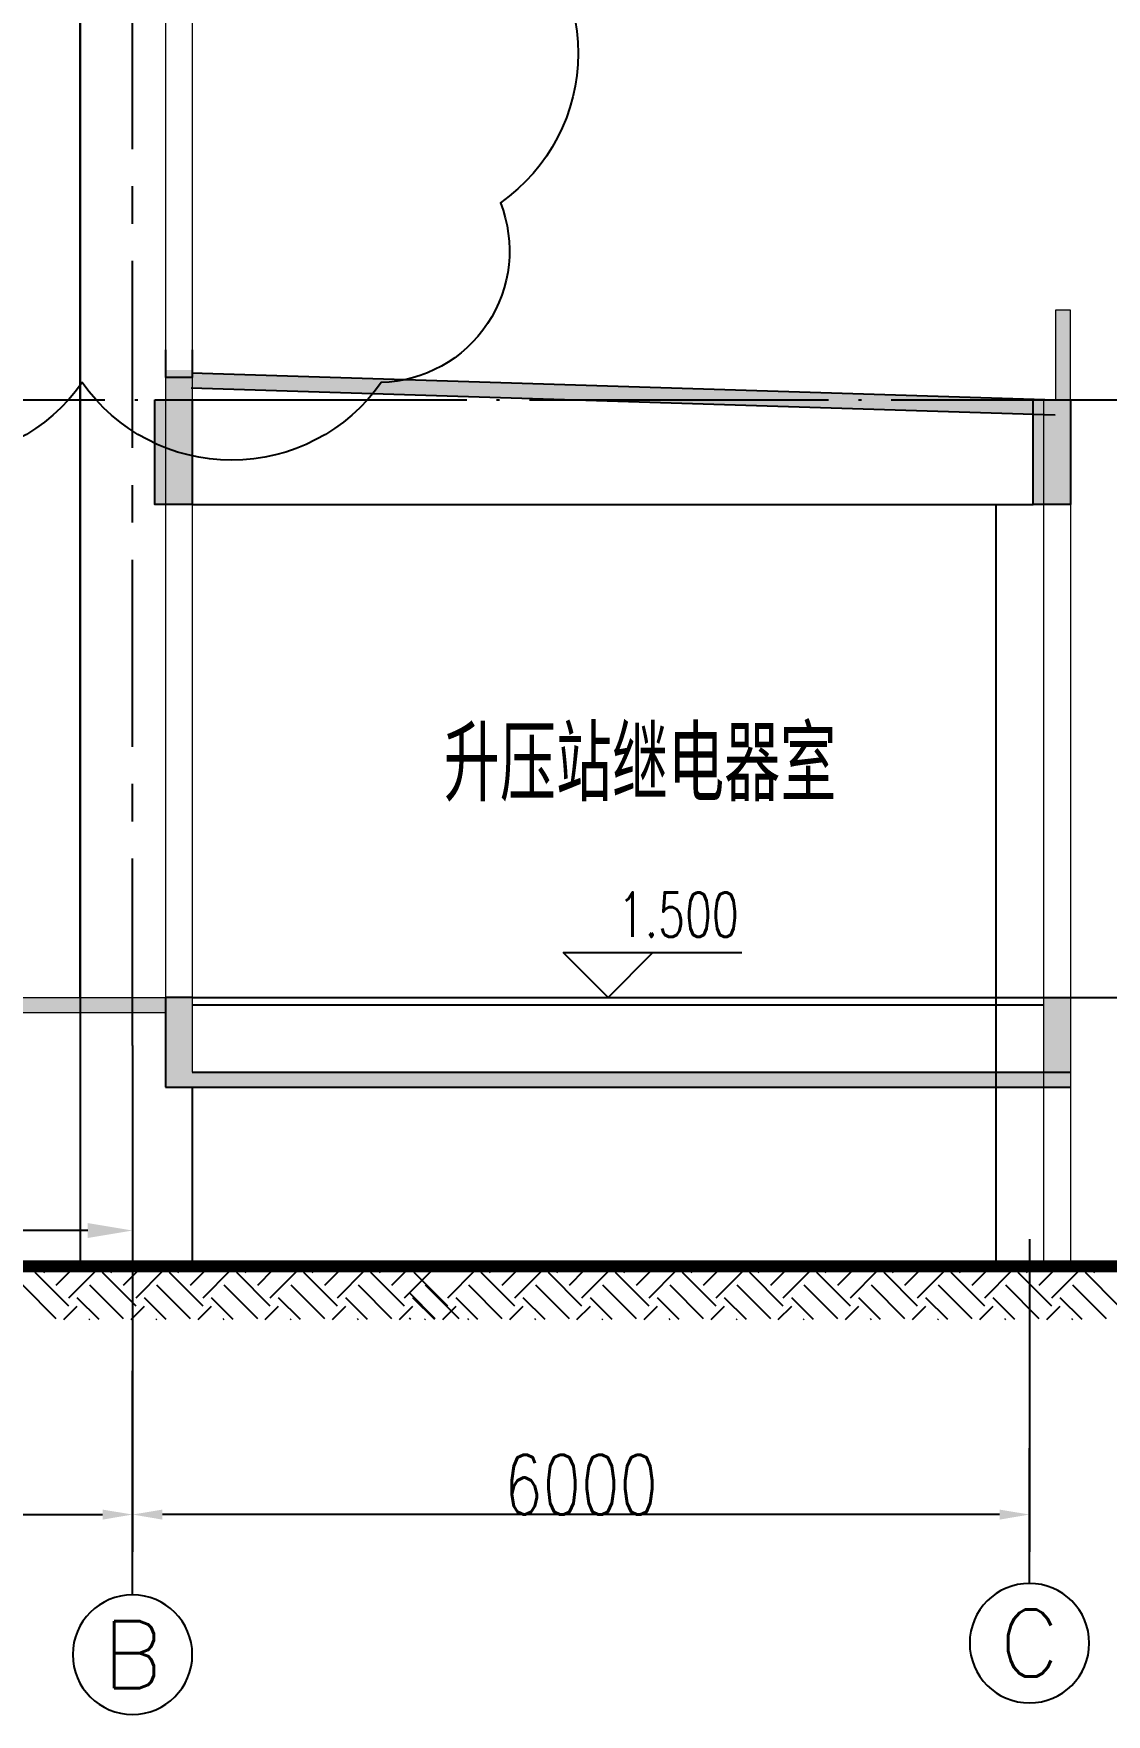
# Model space of a CAD drawing. Extents: x -61205 to 26665, y -81742 to 98141.
# Drawn here: x -31181 to -24005, y 6491 to 17741 of the extents above; entities that cross this region are included whole.
import ezdxf
from ezdxf.enums import TextEntityAlignment as Align

# ---------------------------------------------------------------- set-up
doc = ezdxf.new("R2010")
doc.units = 0
doc.header["$LTSCALE"] = 1000
doc.header["$MEASUREMENT"] = 0
for name, pattern in [('CENTER', [2, 1.25, -0.25, 0.25, -0.25]), ('DOTE', [2.42, 2, -0.2, 0.02, -0.2]), ('G', [2, 1.25, -0.25, 0.25, -0.25])]:
    doc.linetypes.add(name, pattern=pattern)
doc.layers.get('0').update_dxf_attribs({"linetype": 'CONTINUOUS'})
doc.layers.get('DEFPOINTS').update_dxf_attribs({"linetype": 'CONTINUOUS'})
for name, color, linetype in [('01', 7, 'CONTINUOUS'), ('05', 4, 'G'), ('09', 3, 'CONTINUOUS'), ('AXIS', 3, 'CONTINUOUS'), ('AXIS_TEXT', 7, 'CONTINUOUS'), ('DIM_ELEV', 3, 'CONTINUOUS'), ('DOTE', 7, 'CENTER'), ('PUB_DIM', 3, 'CONTINUOUS'), ('PUB_HATCH', 8, 'CONTINUOUS'), ('PUB_TEXT', 7, 'CONTINUOUS')]:
    doc.layers.add(name, color=color, linetype=linetype)
doc.layers.add('WALL', color=9, linetype='CONTINUOUS', lineweight=13)
doc.styles.add('_TCH_DIM', font='geditxt.shx', dxfattribs={"bigfont": 'dxt.shx'})
doc.styles.add('COMPLEX', font='geditxt.shx', dxfattribs={"bigfont": 'hzfs_1.shx'})
doc.styles.add('HZ', font='geditxt.shx', dxfattribs={"width": 0.75, "bigfont": 'hzfs_1.shx'})
doc.styles.add('intecad', font='geditxt.shx', dxfattribs={"width": 0.667, "bigfont": 'hzfs_1.shx'})
doc.styles.get("Standard").update_dxf_attribs({"font": 'geditxt.shx', "bigfont": 'hzfs_1.shx'})
doc.dimstyles.new('INTE$0', dxfattribs={"dimscale": 100, "dimtxt": 3.5, "dimasz": 3, "dimexe": 2, "dimexo": 0, "dimgap": 1, "dimtad": 1, "dimdsep": 46, "dimtxsty": 'intecad', "dimcen": 0, "dimclrd": 7, "dimclre": 7, "dimclrt": 6, "dimadec": 0, "dimazin": 2, "dimtp": 0.1, "dimtm": 0.1, "dimtfac": 0.71, "dimtix": 1, "dimtmove": 0, "dimatfit": 3, "dimfxl": 1, "dimlwd": -1, "dimlwe": -1, "dimarcsym": 0})
doc.dimstyles.get("Standard").update_dxf_attribs({"dimtxt": 0.18, "dimasz": 0.18, "dimexe": 0.18, "dimexo": 0.0625, "dimgap": 0.09, "dimtad": 0, "dimtih": 1, "dimtoh": 1, "dimdec": 4, "dimzin": 0, "dimdsep": 46, "dimtxsty": 'Standard', "dimcen": 0.09, "dimadec": 0, "dimazin": 0, "dimtfac": 1, "dimtdec": 4, "dimtofl": 0, "dimtmove": 0, "dimatfit": 3, "dimfxl": 1, "dimtolj": 1, "dimtzin": 0, "dimarcsym": 0})

# ---------------------------------------------------------------- blocks, each defined once
blk = doc.blocks.new('*D316')
at = {"layer": '09', "color": 7, "transparency": 16777216}
for p, q in [((-41519, 10969), (-41519, 9530)), ((-30519, 10969), (-30519, 9530)), ((-30819, 9730), (-41219, 9730))]:
    blk.add_line(p, q, dxfattribs=at)
for points in [[(-41219, 9780), (-41219, 9680), (-41519, 9730)], [(-30819, 9780), (-30819, 9680), (-30519, 9730)]]:
    blk.add_solid(points, dxfattribs=at)
at = {"layer": 'DEFPOINTS', "color": 0, "transparency": 16777216}
for p in [(-41519, 10969), (-30519, 10969), (-41519, 9730)]:
    blk.add_point(p, dxfattribs=at)
at = {"layer": '09', "color": 6, "transparency": 16777216, "insert": (-36019, 10005), "char_height": 350, "attachment_point": 5, "style": 'intecad'}
blk.add_mtext('11000', dxfattribs=at)
blk = doc.blocks.new('_AXISO')
blk.add_circle((0, 0), 0.5)
at = {"layer": 'AXIS_TEXT', "style": 'COMPLEX', "width": 1.041667}
blk.add_attdef('A', text='', height=0.56, dxfattribs=at).set_placement((-0.25, -0.28), (0.25, -0.28), align=Align.FIT)
blk = doc.blocks.new('*D304')
at = {"color": 0, "lineweight": -2, "transparency": 16777216}
for p, q in [((-30519, 9672), (-30519, 7579)), ((-24519, 9672), (-24519, 7579)), ((-24719, 7829), (-30319, 7829))]:
    blk.add_line(p, q, dxfattribs=at)
at = {"color": 0, "transparency": 16777216}
for points in [[(-30319, 7862), (-30319, 7795), (-30519, 7829)], [(-24719, 7862), (-24719, 7795), (-24519, 7829)]]:
    blk.add_solid(points, dxfattribs=at)
at = {"layer": 'DEFPOINTS', "color": 0, "transparency": 16777216}
for p in [(-30519, 9772), (-24519, 9772), (-30519, 7829)]:
    blk.add_point(p, dxfattribs=at)
at = {"color": 7, "transparency": 16777216, "insert": (-27519, 8029), "char_height": 400, "attachment_point": 5, "style": 'HZ'}
blk.add_mtext('\\A1;6000', dxfattribs=at)
blk = doc.blocks.new('*D305')
at = {"color": 0, "lineweight": -2, "transparency": 16777216}
for p, q in [((-41519, 9472), (-41519, 7579)), ((-30519, 9472), (-30519, 7579)), ((-41319, 7829), (-30719, 7829))]:
    blk.add_line(p, q, dxfattribs=at)
at = {"color": 0, "transparency": 16777216}
for points in [[(-41319, 7862), (-41319, 7795), (-41519, 7829)], [(-30719, 7862), (-30719, 7795), (-30519, 7829)]]:
    blk.add_solid(points, dxfattribs=at)
at = {"layer": 'DEFPOINTS', "color": 0, "transparency": 16777216}
for p in [(-41519, 9572), (-30519, 9572), (-30519, 7829)]:
    blk.add_point(p, dxfattribs=at)
at = {"color": 7, "transparency": 16777216, "insert": (-36019, 8029), "char_height": 400, "attachment_point": 5, "style": 'HZ'}
blk.add_mtext('\\A1;11000', dxfattribs=at)

msp = doc.modelspace()

# ---------------------------------------------------------------- hatches: boundary and pattern name
at = {"layer": '01'}
for points in [[(-24244.317, 15890.121), (-24344.317, 15890.121), (-24344.317, 15290.121), (-24244.317, 15290.121)], [(-30299.317, 15290.121), (-30119.317, 15290.121), (-30119.317, 15490.121), (-30299.317, 15490.121)], [(-30299.317, 15290.121), (-30119.317, 15290.121), (-30119.317, 15490.121), (-30299.317, 15490.121)], [(-30119.317, 15469.951), (-30119.317, 15369.902), (-24494.317, 15194.744), (-24494.317, 15294.792)], [(-30369.317, 14590.121), (-30119.317, 14590.121), (-30119.317, 15290.121), (-30369.317, 15290.121)], [(-24494.317, 14590.121), (-24244.317, 14590.121), (-24244.317, 15290.121), (-24494.317, 15290.121)], [(-30299.317, 11190.121), (-30299.317, 11290.121), (-36394.317, 11290.121), (-36394.317, 11190.121)], [(-30119.317, 11290.121), (-30299.317, 11290.121), (-30299.317, 10690.121), (-30119.317, 10690.121)], [(-24424.317, 10790.121), (-24244.317, 10790.121), (-24244.317, 11290.121), (-24424.317, 11290.121)], [(-30119.317, 10790.121), (-30119.317, 10690.121), (-24244.317, 10690.121), (-24244.317, 10790.121)]]:
    msp.add_hatch(color=256, dxfattribs=at).paths.add_polyline_path(points)

# ---------------------------------------------------------------- linework, layer by layer
for p, q in [((-30869.317, 11290.121), (-30869.317, 22790.121)), ((-30299.317, 15623.421, 0.006), (-30299.317, 15439.366, 0.006)), ((-30299.317, 15623.421, 0.006), (-30299.317, 15439.366, 0.006)), ((-30119.317, 15623.421, 0.006), (-30119.317, 15439.366, 0.006)), ((-30119.317, 15623.421, 0.006), (-30119.317, 15439.366, 0.006)), ((-30119.317, 15439.366, 0.006), (-30299.317, 15439.366, 0.006)), ((-30119.317, 15439.366, 0.006), (-30299.317, 15439.366, 0.006)), ((-30119.317, 15439.366, 0.006), (-30299.317, 15439.366, 0.006)), ((-30119.317, 15439.366, 0.006), (-30299.317, 15439.366, 0.006))]:
    msp.add_line(p, q)
at = {"color": 4}
msp.add_lwpolyline([(-43554.183, 25113.347, -0.52056705), (-41554.183, 25113.347, -0.52056705), (-39554.183, 25113.347, -0.52056705), (-37554.183, 25113.347, -0.52056705), (-35554.183, 25113.347, -0.52056705), (-33554.183, 25113.347, -0.52056705), (-31554.183, 25113.347, -0.52056705), (-29554.183, 25113.347, -0.52056705), (-28058.744, 24608.786, -0.52056705), (-28058.744, 22608.786, -0.52056705), (-28058.744, 20608.786, -0.52056705), (-28058.744, 18608.786, -0.52056705), (-28058.744, 16608.786, -0.52056705), (-28855.744, 15405.786, -0.52056705), (-30855.744, 15405.786, -0.52056705), (-32855.744, 15405.786, -0.52056705), (-34855.744, 15405.786, -0.52056705), (-36855.744, 15405.786, -0.52056705), (-38855.744, 15405.786, -0.52056705), (-40855.744, 15405.786, -0.52056705), (-42855.744, 15405.786, -0.52056705)], format="xyb", dxfattribs=at)
at = {"layer": '01'}
for p, q in [((-30869.317, 21090.121), (-30869.317, 9490.121)), ((-30124.794, 15470.121), (-24344.317, 15290.121)), ((-30127.906, 15370.17), (-24347.429, 15190.17)), ((-30119.317, 14590.121), (-24494.317, 14590.121)), ((-24744.317, 14590.121), (-24744.317, 9490.121)), ((-30299.317, 11290.121), (-30299.317, 10690.121)), ((-30119.317, 11290.121), (-30299.317, 11290.121)), ((-30119.317, 11290.121), (-24244.317, 11290.121)), ((-30119.317, 11240.121), (-24424.317, 11240.121)), ((-30299.317, 10690.121), (-24244.317, 10690.121)), ((-30119.317, 10790.121), (-24244.317, 10790.121)), ((-30119.317, 10690.121), (-30119.317, 9490.121))]:
    msp.add_line(p, q, dxfattribs=at)
for points in [[(-30369.317, 15290.121), (-30119.317, 15290.121), (-30119.317, 14590.121), (-30369.317, 14590.121), (-30369.317, 15290.121)], [(-24494.317, 15290.121), (-24244.317, 15290.121), (-24244.317, 14590.121), (-24494.317, 14590.121), (-24494.317, 15290.121)]]:
    msp.add_lwpolyline(points, dxfattribs=at)
at = {"layer": '01', "const_width": 80}
msp.add_lwpolyline([(-36594.317, 9490.121), (-24244.317, 9490.121), (-22825.389, 9490.121)], dxfattribs=at)
at = {"layer": '05'}
for p, q in [((-30519.193, 10968.982), (-30519.193, 23111.353)), ((-30519.317, 10967.621), (-30519.317, 21071.97)), ((-30519.317, 10967.621), (-30519.317, 21071.97))]:
    msp.add_line(p, q, dxfattribs=at)
at = {"layer": 'AXIS'}
for p, q in [((-30519.255, 7291.435), (-30519.255, 8791.435)), ((-24519.289, 7368.34), (-24519.289, 8272.221))]:
    msp.add_line(p, q, dxfattribs=at)
at = {"layer": 'DIM_ELEV'}
for p, q in [((-27337.95, 11290.121), (-27637.95, 11590.121)), ((-27637.95, 11590.121), (-26443.456, 11590.121)), ((-27337.95, 11290.121), (-27037.95, 11590.121))]:
    msp.add_line(p, q, dxfattribs=at)
at = {"layer": 'DOTE', "linetype": 'DOTE'}
for p, q in [((-44803.362, 15290.121), (-22816.352, 15290.121)), ((-30119.317, 11290.121), (-22816.352, 11290.121))]:
    msp.add_line(p, q, dxfattribs=at)
at = {"layer": 'PUB_HATCH'}
for p, q in [((-31113.265, 9448.33), (-31095.262, 9466.334)), ((-31029.076, 9364.14), (-30926.882, 9466.334)), ((-30944.886, 9279.95), (-30758.502, 9466.334)), ((-30664.253, 9448.33), (-30646.249, 9466.334)), ((-30580.063, 9364.14), (-30477.869, 9466.334)), ((-30495.873, 9279.95), (-30309.489, 9466.334)), ((-30215.24, 9448.33), (-30197.236, 9466.334)), ((-30131.05, 9364.14), (-30028.856, 9466.334)), ((-30046.86, 9279.95), (-29860.476, 9466.334)), ((-29766.227, 9448.33), (-29748.223, 9466.334)), ((-29682.037, 9364.14), (-29579.843, 9466.334)), ((-29597.847, 9279.95), (-29411.464, 9466.334)), ((-29317.214, 9448.33), (-29299.21, 9466.334)), ((-29233.024, 9364.14), (-29130.831, 9466.334)), ((-29148.834, 9279.95), (-28962.451, 9466.334)), ((-28868.201, 9448.33), (-28850.198, 9466.334)), ((-28784.012, 9364.14), (-28681.818, 9466.334)), ((-28699.822, 9279.95), (-28513.438, 9466.334)), ((-28667.435, 9472.358), (-28635.337, 9504.457)), ((-28410.83, 9279.95), (-28224.447, 9466.334)), ((-28130.197, 9448.33), (-28112.193, 9466.334)), ((-28046.007, 9364.14), (-27943.814, 9466.334)), ((-27961.818, 9279.95), (-27775.434, 9466.334)), ((-27681.185, 9448.33), (-27663.181, 9466.334)), ((-27596.995, 9364.14), (-27494.801, 9466.334)), ((-27512.805, 9279.95), (-27326.421, 9466.334)), ((-27232.172, 9448.33), (-27214.168, 9466.334)), ((-27147.982, 9364.14), (-27045.788, 9466.334)), ((-27063.792, 9279.95), (-26877.408, 9466.334)), ((-26783.159, 9448.33), (-26765.155, 9466.334)), ((-26698.969, 9364.14), (-26596.775, 9466.334)), ((-26614.779, 9279.95), (-26428.395, 9466.334)), ((-26334.146, 9448.33), (-26316.142, 9466.334)), ((-26249.956, 9364.14), (-26147.762, 9466.334)), ((-26165.766, 9279.95), (-25979.383, 9466.334)), ((-25885.133, 9448.33), (-25867.129, 9466.334)), ((-25800.943, 9364.14), (-25698.75, 9466.334)), ((-25716.754, 9279.95), (-25530.37, 9466.334)), ((-25436.121, 9448.33), (-25418.117, 9466.334)), ((-25351.931, 9364.14), (-25249.737, 9466.334)), ((-25267.741, 9279.95), (-25081.357, 9466.334)), ((-24987.108, 9448.33), (-24969.104, 9466.334)), ((-24902.918, 9364.14), (-24800.724, 9466.334)), ((-24818.728, 9279.95), (-24632.344, 9466.334)), ((-24538.095, 9448.33), (-24520.091, 9466.334)), ((-24453.905, 9364.14), (-24351.711, 9466.334)), ((-24369.715, 9279.95), (-24183.331, 9466.334)), ((-24089.082, 9448.33), (-24071.078, 9466.334)), ((-31029.076, 9139.634), (-31253.582, 9364.14)), ((-30944.886, 9223.824), (-31169.392, 9448.33)), ((-30580.063, 9139.634), (-30804.569, 9364.14)), ((-30495.873, 9223.824), (-30720.379, 9448.33)), ((-30131.05, 9139.634), (-30355.556, 9364.14)), ((-30046.86, 9223.824), (-30271.366, 9448.33)), ((-29682.037, 9139.634), (-29906.544, 9364.14)), ((-29597.847, 9223.824), (-29822.354, 9448.33)), ((-29233.024, 9139.634), (-29457.531, 9364.14)), ((-29148.834, 9223.824), (-29373.341, 9448.33)), ((-28784.012, 9139.634), (-29008.518, 9364.14)), ((-28699.822, 9223.824), (-28924.328, 9448.33)), ((-28410.83, 9223.824), (-28635.337, 9448.33)), ((-28334.999, 9139.634), (-28559.505, 9364.14)), ((-28046.007, 9139.634), (-28270.514, 9364.14)), ((-27961.818, 9223.824), (-28186.324, 9448.33)), ((-27596.995, 9139.634), (-27821.501, 9364.14)), ((-27512.805, 9223.824), (-27737.311, 9448.33)), ((-27147.982, 9139.634), (-27372.488, 9364.14)), ((-27063.792, 9223.824), (-27288.298, 9448.33)), ((-26698.969, 9139.634), (-26923.475, 9364.14)), ((-26614.779, 9223.824), (-26839.286, 9448.33)), ((-26249.956, 9139.634), (-26474.463, 9364.14)), ((-26165.766, 9223.824), (-26390.273, 9448.33)), ((-25800.943, 9139.634), (-26025.45, 9364.14)), ((-25716.754, 9223.824), (-25941.26, 9448.33)), ((-25351.931, 9139.634), (-25576.437, 9364.14)), ((-25267.741, 9223.824), (-25492.247, 9448.33)), ((-24902.918, 9139.634), (-25127.424, 9364.14)), ((-24818.728, 9223.824), (-25043.234, 9448.33)), ((-24453.905, 9139.634), (-24678.411, 9364.14)), ((-24369.715, 9223.824), (-24594.222, 9448.33)), ((-24004.892, 9139.634), (-24229.399, 9364.14)), ((-23920.702, 9223.824), (-24145.209, 9448.33)), ((-30743.013, 9134.204), (-30888.759, 9279.95)), ((-30294, 9134.204), (-30439.746, 9279.95)), ((-29844.988, 9134.204), (-29990.733, 9279.95)), ((-29395.975, 9134.204), (-29541.721, 9279.95)), ((-28946.962, 9134.204), (-29092.708, 9279.95)), ((-28495.02, 9139.634), (-28667.435, 9312.049)), ((-28497.949, 9134.204), (-28643.695, 9279.95)), ((-28208.958, 9134.204), (-28354.704, 9279.95)), ((-27759.945, 9134.204), (-27905.691, 9279.95)), ((-27310.932, 9134.204), (-27456.678, 9279.95)), ((-26861.92, 9134.204), (-27007.665, 9279.95)), ((-26412.907, 9134.204), (-26558.653, 9279.95)), ((-25963.894, 9134.204), (-26109.64, 9279.95)), ((-25514.881, 9134.204), (-25660.627, 9279.95)), ((-25065.868, 9134.204), (-25211.614, 9279.95)), ((-24616.856, 9134.204), (-24762.601, 9279.95)), ((-24167.843, 9134.204), (-24313.588, 9279.95)), ((-30978.378, 9134.204), (-30888.759, 9223.824)), ((-30809.998, 9134.204), (-30804.569, 9139.634)), ((-30529.365, 9134.204), (-30439.746, 9223.824)), ((-30360.986, 9134.204), (-30355.556, 9139.634)), ((-30080.353, 9134.204), (-29990.733, 9223.824)), ((-29911.973, 9134.204), (-29906.544, 9139.634)), ((-29631.34, 9134.204), (-29541.721, 9223.824)), ((-29462.96, 9134.204), (-29457.531, 9139.634)), ((-29182.327, 9134.204), (-29092.708, 9223.824)), ((-29013.947, 9134.204), (-29008.518, 9139.634)), ((-28733.314, 9134.204), (-28643.695, 9223.824)), ((-28657.971, 9134.204), (-28667.435, 9143.669)), ((-28564.934, 9134.204), (-28559.505, 9139.634)), ((-28444.323, 9134.204), (-28354.704, 9223.824)), ((-28275.943, 9134.204), (-28270.514, 9139.634)), ((-27995.31, 9134.204), (-27905.691, 9223.824)), ((-27826.93, 9134.204), (-27821.501, 9139.634)), ((-27546.297, 9134.204), (-27456.678, 9223.824)), ((-27377.918, 9134.204), (-27372.488, 9139.634)), ((-27097.285, 9134.204), (-27007.665, 9223.824)), ((-26928.905, 9134.204), (-26923.475, 9139.634)), ((-26648.272, 9134.204), (-26558.653, 9223.824)), ((-26479.892, 9134.204), (-26474.463, 9139.634)), ((-26199.259, 9134.204), (-26109.64, 9223.824)), ((-26030.879, 9134.204), (-26025.45, 9139.634)), ((-25750.246, 9134.204), (-25660.627, 9223.824)), ((-25581.866, 9134.204), (-25576.437, 9139.634)), ((-25301.233, 9134.204), (-25211.614, 9223.824)), ((-25132.853, 9134.204), (-25127.424, 9139.634)), ((-24852.22, 9134.204), (-24762.601, 9223.824)), ((-24683.841, 9134.204), (-24678.411, 9139.634)), ((-24403.208, 9134.204), (-24313.588, 9223.824)), ((-24234.828, 9134.204), (-24229.399, 9139.634))]:
    msp.add_line(p, q, dxfattribs=at)
at = {"layer": 'WALL'}
for p, q in [((-30299.317, 20490.132), (-30299.317, 11190.121)), ((-30119.317, 20490.132), (-30119.317, 10790.121)), ((-30299.317, 17490.132), (-30299.317, 11190.121)), ((-30119.317, 17490.132), (-30119.317, 10790.121)), ((-24244.317, 15890.121), (-24344.317, 15890.121)), ((-24344.317, 15890.121), (-24344.317, 15290.121)), ((-24244.317, 15290.121), (-24244.317, 15890.121)), ((-24424.317, 15290.121), (-24424.317, 13790.121)), ((-24244.317, 15290.121), (-24244.317, 13790.121)), ((-24424.317, 13970.953), (-24424.317, 9490.121)), ((-24244.317, 13970.953), (-24244.317, 9490.121)), ((-41869.317, 11290.121), (-30299.317, 11290.121)), ((-41869.317, 11190.121), (-30299.317, 11190.121))]:
    msp.add_line(p, q, dxfattribs=at)

# ---------------------------------------------------------------- block references
at = {"layer": 'AXIS'}
ref = msp.add_blockref('_AXISO', (-24519.289, 6968.34), dxfattribs=dict(at, xscale=-800, yscale=800, zscale=800))
ref.add_attrib('A', 'C', dxfattribs={"layer": 'AXIS_TEXT', "height": 448, "style": 'COMPLEX', "width": 1.488095}).set_placement((-24719.289, 6744.34), (-24319.289, 6744.34), align=Align.FIT)
ref = msp.add_blockref('_AXISO', (-30519.255, 6891.435), dxfattribs=dict(at, xscale=-800, yscale=800, zscale=800))
ref.add_attrib('A', 'B', dxfattribs={"layer": 'AXIS_TEXT', "height": 448, "style": 'COMPLEX', "width": 1.488095}).set_placement((-30719.255, 6667.435), (-30319.255, 6667.435), align=Align.FIT)

# ---------------------------------------------------------------- texts
at = {"layer": 'PUB_DIM', "color": 0, "style": 'HZ', "width": 0.75}
msp.add_text('升压站继电器室', height=500, dxfattribs=at).set_placement((-27124.195, 12879.818), align=Align.MIDDLE)
at = {"layer": 'PUB_TEXT', "style": '_TCH_DIM', "width": 0.705882}
msp.add_text('1.500', height=297.5, dxfattribs=at).set_placement((-27273.456, 11695.121))

# ---------------------------------------------------------------- dimensions: what is measured, and where the dimension line sits
at = {"color": 3}
for base, p1, p2, picture, middle in [((-30519.289, 7828.778), (-24519.289, 9771.978), (-30519.289, 9771.978), '*D304', (-27519.289, 8028.778)), ((-30519.255, 7828.778), (-41519.255, 9571.978), (-30519.255, 9571.978), '*D305', (-36019.255, 8028.778))]:
    dim = msp.add_linear_dim(base=base, p1=p1, p2=p2, angle=180, dimstyle='Standard', override={"dimtxt": 400, "dimasz": 200, "dimexe": 250, "dimexo": 100, "dimgap": 0, "dimtad": 1, "dimtih": 0, "dimtoh": 0, "dimdec": 0, "dimtxsty": 'HZ', "dimsah": 1, "dimclrt": 7, "dimtdec": 2, "dimtix": 1, "dimtofl": 1, "dimtmove": 2}, dxfattribs=at)
    dim.commit()
    dim.dimension.update_dxf_attribs({"geometry": picture, "text_midpoint": middle})
at = {"layer": '09'}
dim = msp.add_linear_dim(base=(-41519.255, 9729.826), p1=(-30519.255, 10968.982), p2=(-41519.255, 10968.982), dimstyle='INTE$0', dxfattribs=at)
dim.commit()
dim.dimension.update_dxf_attribs({"geometry": '*D316', "text_midpoint": (-36019.255, 10004.826)})

doc.saveas('drawing.dxf')
